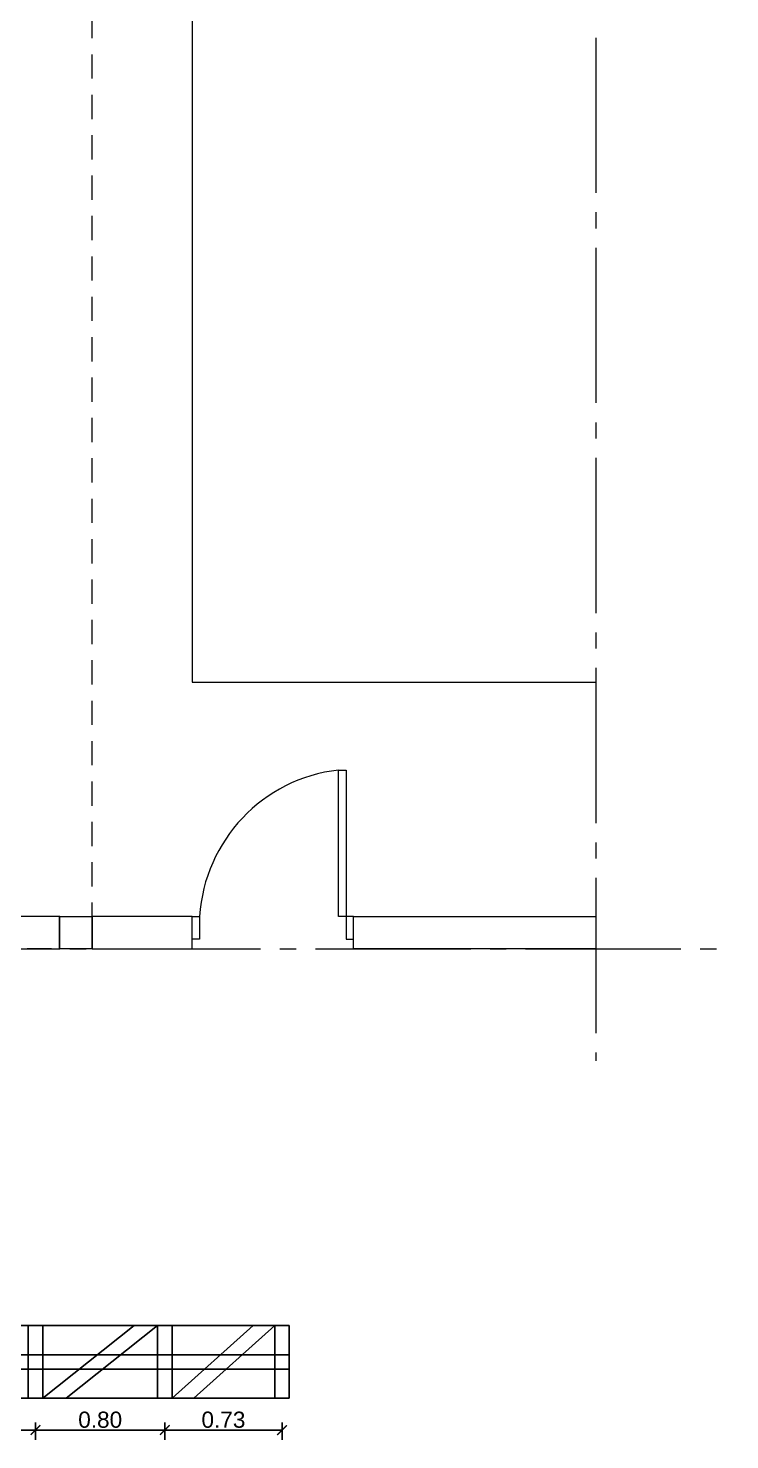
# Model space of a CAD drawing. Header units: millimetres. Extents: x 2924 to 6397, y 1567 to 1704.
# Drawn here: x 3225.81 to 3230.15, y 1569.33 to 1578.07 of the extents above; entities that cross this region are included whole.
import ezdxf

# ---------------------------------------------------------------- set-up
doc = ezdxf.new("R2010")
doc.units = ezdxf.units.MM
doc.header["$PDMODE"] = 35
for name, pattern in [('ACAD_ISO04W100', [30, 24, -3, 0, -3]), ('CONTINUA', [200, 100, 100]), ('DASHED', [0.75, 0.5, -0.25])]:
    doc.linetypes.add(name, pattern=pattern)
doc.layers.get('Defpoints').update_dxf_attribs({"color": 230})
for name, color, linetype in [('EJES', 8, 'Continuous'), ('P0- COLUMNAS HºAº', 7, 'Continuous'), ('P0-CARPINTERIAS', 7, 'Continuous'), ('P0-MAMPOSTERIA LADRILLO', 7, 'Continuous'), ('P0-PROYECCION', 7, 'Continuous'), ('P0-SOLADOS', 7, 'Continuous'), ('Viga', 6, 'Continuous')]:
    doc.layers.add(name, color=color, linetype=linetype)
doc.styles.add('Arial10', font='arial.ttf', dxfattribs={"height": 0.1})
doc.dimstyles.new('COTA-1-50', dxfattribs={"dimtxt": 0.1, "dimasz": 0.06, "dimexe": 0.06, "dimexo": 0.15, "dimgap": 0.0125, "dimtad": 1, "dimzin": 0, "dimdsep": 46, "dimtxsty": 'Arial10', "dimblk1": 'ARCHTICK', "dimblk2": 'ARCHTICK', "dimsah": 1, "dimcen": 0.09, "dimclrd": 7, "dimclre": 7, "dimclrt": 7, "dimazin": 0, "dimtfac": 1, "dimtofl": 0, "dimtmove": 2, "dimatfit": 3, "dimldrblk": 'ARCHTICK', "dimfxl": 1, "dimtolj": 1, "dimtzin": 0, "dimarcsym": 0})

# ---------------------------------------------------------------- blocks, each defined once
blk = doc.blocks.new('_ARCHTICK')
at = {"color": 0, "linetype": 'ByBlock', "const_width": 0.15}
blk.add_lwpolyline([(-0.5, -0.5), (0.5, 0.5)], dxfattribs=at)
blk = doc.blocks.new('*D496')
at = {"layer": 'Defpoints', "color": 0, "transparency": 16777216}
for p in [(3225.0591, 1569.5883), (3225.8591, 1569.5883), (3225.8591, 1569.3918)]:
    blk.add_point(p, dxfattribs=at)
at = {"layer": 'Viga', "color": 7, "lineweight": -2, "transparency": 16777216}
for p, q in [((3225.0591, 1569.4383), (3225.0591, 1569.3318)), ((3225.8591, 1569.4383), (3225.8591, 1569.3318)), ((3225.0591, 1569.3918), (3225.8591, 1569.3918))]:
    blk.add_line(p, q, dxfattribs=at)
at = {"layer": 'Viga', "color": 7, "lineweight": -2, "transparency": 16777216, "xscale": 0.06, "yscale": 0.06, "zscale": 0.06, "rotation": 180}
blk.add_blockref('_ARCHTICK', (3225.0591, 1569.3918), dxfattribs=at)
at = {"layer": 'Viga', "color": 7, "lineweight": -2, "transparency": 16777216, "xscale": 0.06, "yscale": 0.06, "zscale": 0.06}
blk.add_blockref('_ARCHTICK', (3225.8591, 1569.3918), dxfattribs=at)
at = {"layer": 'Viga', "color": 7, "transparency": 16777216, "insert": (3225.4591, 1569.4554), "char_height": 0.1, "attachment_point": 5, "style": 'Arial10'}
blk.add_mtext('\\A1;0.80', dxfattribs=at)
blk = doc.blocks.new('*D497')
at = {"layer": 'Defpoints', "color": 0, "transparency": 16777216}
for p in [(3225.8591, 1569.5883), (3226.6591, 1569.5883), (3226.6591, 1569.3918)]:
    blk.add_point(p, dxfattribs=at)
at = {"layer": 'Viga', "color": 7, "lineweight": -2, "transparency": 16777216}
for p, q in [((3225.8591, 1569.4383), (3225.8591, 1569.3318)), ((3226.6591, 1569.4383), (3226.6591, 1569.3318)), ((3225.8591, 1569.3918), (3226.6591, 1569.3918))]:
    blk.add_line(p, q, dxfattribs=at)
at = {"layer": 'Viga', "color": 7, "lineweight": -2, "transparency": 16777216, "xscale": 0.06, "yscale": 0.06, "zscale": 0.06, "rotation": 180}
blk.add_blockref('_ARCHTICK', (3225.8591, 1569.3918), dxfattribs=at)
at = {"layer": 'Viga', "color": 7, "lineweight": -2, "transparency": 16777216, "xscale": 0.06, "yscale": 0.06, "zscale": 0.06}
blk.add_blockref('_ARCHTICK', (3226.6591, 1569.3918), dxfattribs=at)
at = {"layer": 'Viga', "color": 7, "transparency": 16777216, "insert": (3226.2591, 1569.4554), "char_height": 0.1, "attachment_point": 5, "style": 'Arial10'}
blk.add_mtext('\\A1;0.80', dxfattribs=at)
blk = doc.blocks.new('*D498')
at = {"layer": 'Defpoints', "color": 0, "transparency": 16777216}
for p in [(3226.6591, 1569.5883), (3227.3841, 1569.5883), (3227.3841, 1569.3918)]:
    blk.add_point(p, dxfattribs=at)
at = {"layer": 'Viga', "color": 7, "lineweight": -2, "transparency": 16777216}
for p, q in [((3226.6591, 1569.4383), (3226.6591, 1569.3318)), ((3227.3841, 1569.4383), (3227.3841, 1569.3318)), ((3226.6591, 1569.3918), (3227.3841, 1569.3918))]:
    blk.add_line(p, q, dxfattribs=at)
at = {"layer": 'Viga', "color": 7, "lineweight": -2, "transparency": 16777216, "xscale": 0.06, "yscale": 0.06, "zscale": 0.06, "rotation": 180}
blk.add_blockref('_ARCHTICK', (3226.6591, 1569.3918), dxfattribs=at)
at = {"layer": 'Viga', "color": 7, "lineweight": -2, "transparency": 16777216, "xscale": 0.06, "yscale": 0.06, "zscale": 0.06}
blk.add_blockref('_ARCHTICK', (3227.3841, 1569.3918), dxfattribs=at)
at = {"layer": 'Viga', "color": 7, "transparency": 16777216, "insert": (3227.0216, 1569.4554), "char_height": 0.1, "attachment_point": 5, "style": 'Arial10'}
blk.add_mtext('\\A1;0.73', dxfattribs=at)

msp = doc.modelspace()

# ---------------------------------------------------------------- linework, layer by layer
at = {"layer": 'EJES', "color": 8, "linetype": 'ACAD_ISO04W100', "lineweight": 0, "ltscale": 0.04}
for p, q in [((3229.3265, 1604.0087), (3229.3265, 1571.6774)), ((3217.1913, 1572.3711), (3230.1543, 1572.3711))]:
    msp.add_line(p, q, dxfattribs=at)
at = {"layer": 'P0- COLUMNAS HºAº', "color": 8, "lineweight": 0}
for p, q in [((3226.008, 1572.5711), (3226.208, 1572.5711)), ((3226.008, 1572.3711), (3226.008, 1572.5711)), ((3226.208, 1572.5711), (3226.208, 1572.3711)), ((3226.208, 1572.3711), (3226.008, 1572.3711))]:
    msp.add_line(p, q, dxfattribs=at)
at = {"layer": 'P0-CARPINTERIAS', "color": 8, "linetype": 'CONTINUA', "lineweight": 0}
for p, q in [((3227.7329, 1572.5711), (3227.733, 1573.4767)), ((3227.733, 1573.4767), (3227.7801, 1573.4767)), ((3227.7801, 1573.4767), (3227.7801, 1572.4295)), ((3226.8273, 1572.4295), (3226.8273, 1572.5711)), ((3226.8273, 1572.5711), (3226.8745, 1572.5711)), ((3226.8745, 1572.5711), (3226.8745, 1572.4295)), ((3227.8273, 1572.5711), (3227.7329, 1572.5711)), ((3227.8273, 1572.4295), (3227.8273, 1572.5711)), ((3226.8745, 1572.4295), (3226.8273, 1572.4295)), ((3227.7801, 1572.4295), (3227.8273, 1572.4295))]:
    msp.add_line(p, q, dxfattribs=at)
msp.add_arc((3227.8442, 1572.5116), 0.9715, 96.57177, 176.48767, dxfattribs=at)
at = {"layer": 'P0-MAMPOSTERIA LADRILLO', "color": 8, "lineweight": 0}
for p, q in [((3226.0102, 1572.5711), (3225.4761, 1572.5711)), ((3226.0102, 1572.3711), (3226.0102, 1572.5711)), ((3226.8273, 1572.5711), (3226.2102, 1572.5711)), ((3226.2102, 1572.5711), (3226.2102, 1572.3711)), ((3226.8273, 1572.3711), (3226.8273, 1572.5711)), ((3227.8273, 1572.3711), (3227.8273, 1572.5711)), ((3227.8273, 1572.5711), (3229.3265, 1572.5711)), ((3229.3265, 1572.5711), (3229.3265, 1572.3711)), ((3225.4761, 1572.3711), (3226.0102, 1572.3711)), ((3226.2102, 1572.3711), (3226.8273, 1572.3711)), ((3229.3265, 1572.3711), (3227.8273, 1572.3711))]:
    msp.add_line(p, q, dxfattribs=at)
at = {"layer": 'P0-PROYECCION', "color": 8, "linetype": 'DASHED', "lineweight": 0, "ltscale": 0.3}
for p, q in [((3226.2083, 1580.1561), (3226.2083, 1572.3711)), ((3226.2083, 1572.3711), (3219.4761, 1572.3711)), ((3226.2083, 1572.3711), (3226.2083, 1572.3711))]:
    msp.add_line(p, q, dxfattribs=at)
at = {"layer": 'P0-SOLADOS', "color": 8, "lineweight": 0}
for p, q in [((3226.8273, 1591.0601), (3226.8273, 1574.0211)), ((3226.8273, 1574.0211), (3229.3265, 1574.0211))]:
    msp.add_line(p, q, dxfattribs=at)
at = {"layer": 'Viga'}
for p, q in [((3227.4291, 1570.0383), (3219.4541, 1570.0383)), ((3225.8141, 1570.0383), (3225.8141, 1569.5883)), ((3225.9041, 1570.0383), (3225.9041, 1569.5883)), ((3226.4696, 1570.0383), (3225.9044, 1569.5883)), ((3226.6141, 1570.0383), (3226.0489, 1569.5883)), ((3226.6141, 1570.0383), (3226.6141, 1569.5883)), ((3226.7041, 1570.0383), (3226.7041, 1569.5883)), ((3227.2051, 1570.0383), (3226.7042, 1569.5883)), ((3227.3398, 1570.0383), (3226.8388, 1569.5883)), ((3227.3391, 1570.0383), (3227.3391, 1569.5883)), ((3227.4291, 1570.0383), (3227.4291, 1569.5883)), ((3227.4291, 1569.8583), (3219.4541, 1569.8583)), ((3227.4291, 1569.7683), (3219.4541, 1569.7683)), ((3227.4291, 1569.5883), (3219.4541, 1569.5883))]:
    msp.add_line(p, q, dxfattribs=at)

# ---------------------------------------------------------------- dimensions: what is measured, and where the dimension line sits
for base, p1, p2, picture, middle in [((3225.8591, 1569.3918), (3225.0591, 1569.5883), (3225.8591, 1569.5883), '*D496', (3225.4591, 1569.4554)), ((3226.6591, 1569.3918), (3225.8591, 1569.5883), (3226.6591, 1569.5883), '*D497', (3226.2591, 1569.4554)), ((3227.38409, 1569.391832), (3226.659086, 1569.588276), (3227.38409, 1569.588276), '*D498', (3227.021588, 1569.455423))]:
    dim = msp.add_linear_dim(base=base, p1=p1, p2=p2, dimstyle='COTA-1-50', override={"dimfxl": 0.5, "dimarcsym": 1}, dxfattribs=at)
    dim.commit()
    dim.dimension.update_dxf_attribs({"geometry": picture, "text_midpoint": middle})

doc.saveas('drawing.dxf')
